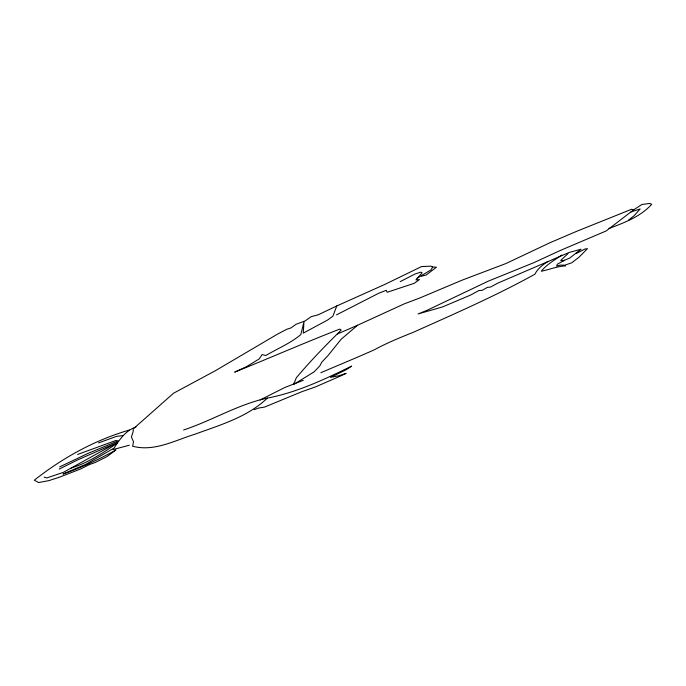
<?xml version="1.0" encoding="UTF-8"?>
<svg xmlns="http://www.w3.org/2000/svg" width="686" height="686" viewBox="0 0 686 686"><rect width="100%" height="100%" fill="white"/><g stroke="black" fill="none" stroke-linecap="round" stroke-linejoin="round"><path stroke-width="1.03" d="M421.538 276.201L426.28 274.975L436.442 267.197L432.643 267.017L430.894 266.142L421.487 266.597L385.412 284.15L336.783 305.956L332.899 316.203L327.599 320.036L303.272 333.122L303.967 321.828L300.82 334.562C290.435 343.352 277.547 348.565 265.859 355.494L262.052 354.611L259.197 358.924L246.566 366.633L234.672 372.121C269.812 358.015 304.49 342.76 339.776 329.091L341.182 330.077C325.61 345.392 310.458 360.965 296.369 377.729L293.488 384.58L314.179 371.803L319.856 365.818L321.76 362.182L328.097 355.459L341.105 339.287L357.603 325.233L404.337 303.829L419.721 298.016L462.072 280.171L505.882 263.561L549.769 242.818L576.755 231.276L631.446 209.316L633.727 209.762L641.993 204.454L649.848 203.45L651.7 204.308C640.604 216.656 624.226 222.718 608.988 228.489M432.643 267.017L431.091 269.838L417.062 278.284M568.025 253.597L560.754 260.423L563.283 260.791L569.766 258.022L581.042 249.232L569.071 252.491L497.95 283.078L490.439 287.091L487.412 287.331L482.232 290.324L478.922 290.538L470.527 295.091L442.513 306.934L418.091 313.956L427.429 310.132L488.209 281.183L533.914 262.635L559.227 250.939L606.184 230.933L633.727 209.762M628.548 220.155L634.164 215.67L640.149 208.938L630.991 211.948M254.12 409.679L258.613 408.05L264.556 407.081L302.183 391.569L315.183 387.05L341.431 375.611L346.164 373.338L339.047 375.714L330.481 377.343L346.181 369.728L351.661 366.11C324.607 379.367 297.192 392.358 267.351 398.12C247.337 417.182 220.18 424.977 194.798 434.264C174.759 440.438 154.127 451.98 132.638 446.226L133.504 441.715L131.412 437.016L133.144 431.657L133.273 428.887L173.532 393.232L215.49 370.654L277.05 334.399L286.577 329.34L290.915 327.942L296.086 324.281L305.15 320.902L311.273 316.632L318.098 314.84L336.783 305.956M117.512 442.942C103.072 452.914 88.014 462.827 71.138 468.066M561.834 255.046C554.7 259.96 546.708 264.444 541.263 271.262C549.315 269.598 557.186 266.254 565.616 265.902M548.02 261.426C542.866 264.607 537.584 268.758 534.883 274.237C495.549 295.975 454.269 313.922 413.281 332.307C400.101 337.555 386.81 342.991 374.264 349.826C356.583 357.74 338.644 365.055 320.851 372.721M136.017 426.958C124.878 430.902 119.124 440.326 113.096 449.553L129.354 445.223M113.07 448.704L85.724 464.362L63.035 474.052C81.334 467.638 98.964 459.414 115.908 449.999L106.853 456.67L95.243 462.484L89.317 464.611L80.511 469.018L59.159 477.302L48.989 480.603L38.699 482.55L34.3 480.209C62.623 457.819 94.702 440.129 129.422 430.011M564.561 260.217L557.324 264.196L556.62 266.108L560.282 265.079L564.827 265.19L571.79 262.764L579.095 257.121L587.49 248.624L584.661 249.129L576.06 253.597M400.178 281.637L415.124 273.954L420.912 272.136L422.122 272.822L415.896 279.939L419.48 279.571L414.19 283.335L387.17 292.27L386.252 290.298L378.44 293.385L336.509 314.874M59.176 469.095L77.587 459.937L117.229 442.539L63.309 472.388L46.742 477.945L44.153 477.139M260.123 399.964L284.801 387.487L303.255 380.336M59.665 466.9L88.477 453.189L118.206 440.875L115.771 440.515L77.544 454.484M337.392 333.988L357.603 325.233M183.591 429.976C211.957 420.655 238.068 404.337 267.351 398.12M98.535 442.907L116.586 436.339L122.923 435.584"/></g></svg>
